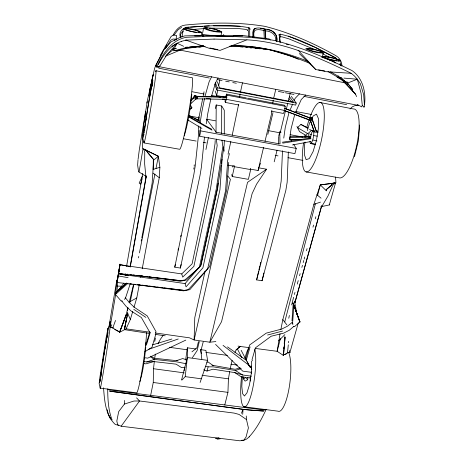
<?xml version="1.0" encoding="UTF-8"?>
<svg xmlns="http://www.w3.org/2000/svg" width="464" height="464" viewBox="0 0 464 464"><rect width="100%" height="100%" fill="white"/><g stroke="black" fill="none" stroke-linecap="round" stroke-linejoin="round"><path stroke-width="0.7" d="M195.924 348.998L187.363 347.803L187.352 357.553L185.223 376.64L181.894 380.08M221.653 133.673L221.693 106.001L216.218 104.974L215.464 108.564M279.931 41.853L279.618 37.625L280.192 36.917L280.204 34.15C299.75 38.466 317.788 48.697 335.565 57.71L337.328 59.804M216.009 132.646L216.218 104.974M293.95 306.965L293.956 305.561M153.352 164.981L152.134 183.39L141.769 238.049M150.649 395.357L153.265 382.493L153.509 368.729L154.379 361.062M309.981 141.421L310.271 143.33L311.414 143.028L312.788 139.983L313.734 135.604L313.809 131.991L312.974 130.848L311.64 132.675L310.155 138.69M107.834 333.738L107.868 332.363M289.542 350.511L289.484 352.675L287.518 352.623L286.555 353.707L283.179 354.972L283.423 355.43L285.076 337.229L283.475 355.436L283.179 354.972L286.584 353.713L287.518 352.623L288.301 344.856M194.19 166.228L194.236 164.801M119.886 264.741L119.608 267.131M117.027 291.862L117.641 281.254M224.785 404.921L227.94 392.358L228.433 378.827L229.732 371.351M118.674 272.768L118.691 272.298M246.262 415.993L246.477 419.572L248.402 427.895L246.065 436.995L243.751 440.243L239.929 440.8L121.162 426.219L117.63 424.74L116.824 421.016L118.691 411.614L124.427 404.051L124.567 400.438M288.353 151.908L287.175 182.213L285.859 190.275L262.061 280.749L256.627 279.902L258.576 271.44M221.949 140.082L222.859 146.531L216.247 189.057L199.271 267.658L184.875 279.943L180.774 280.72L118.564 273.435L118.958 270.338M118.361 274.288L118.384 273.806L185.084 283.597L201.028 265.263L217.802 187.526L218.109 183.193M127.832 308.026L126.492 313.565L119.584 332.323L126.434 314.273L119.613 332.328L126.098 328.831L150.342 332.27M282.489 150.783L281.172 181.105L279.902 189.231L256.627 279.902M117.172 281.828L117.201 281.317M229.431 153.514L227.725 160.144L225.574 190.663L207.646 268.795L188.222 289.64L184.15 290.406L117.061 282.483L117.467 279.345M215.197 140.435L215.041 143.608L208.522 185.925L192.108 263.819L181.737 273.928L120.594 264.845M242.336 376.675L241.819 386.558L242.579 393.663L244.458 396.03L246.981 392.834L249.47 384.784L251.198 374.094L251.674 363.846L251.32 361.073M107.712 333.807L108.037 328.303L110.27 324.609M107.683 388.878C107.793 399.307 108.28 410.101 112.085 419.937M142.228 268.766L159.262 177.671L159.877 167.313L158.392 156.275L142.999 148.782L142.506 148.19C142.152 135.987 143.881 123.842 145.522 111.783L145.777 118.291M145.783 347.101C144.53 358.689 143.399 370.51 139.844 381.646M145.951 344.346L146.073 342.281M287.338 352.501L289.484 352.675L289.89 352.338M100.317 381.037L100.444 379.065M242.707 414.329L243.032 409.329L109.608 391.14L226.908 407.253L249.058 410.106L263.709 411.058L243.032 409.329L241.437 413.32M222.099 159.14L219.953 189.695L202.913 267.844L186.058 286.839L185.084 283.597M228.717 162.394L226.844 189.086L209.67 266.603L189.805 289.669L183.5 290.853L137.083 284.647M291.995 320.815L293.219 303.299L299.959 321.958L294.756 326.453L293.822 326.314M359.6 125.019L358.457 140.389L354.455 156.745M251.459 373.334L251.569 371.925M247.851 377.655L247.677 379.778L245.102 381.135L243.496 378.955L243.67 376.832M363.776 107.288L364.211 106.911C366.421 93.885 363.532 78.694 352.176 70.679C327.033 58.273 301.2 46.916 273.853 40.351C244.957 35.496 215.563 35.885 186.389 37.311C171.117 40.003 162.522 54.131 156.652 67.06L156.188 65.209L155.568 65.865L163.229 50.646L171.083 41.859L180.722 37.074L184.776 35.89L202.606 35.438M125.263 298.282L125.315 297.749L129.7 302.98L134.618 307.499L147.216 315.868L155.997 331.632L155.597 333.001M283.243 354.264L283.44 352.13M283.765 348.58L283.893 347.159M284.217 343.609L284.409 341.481M284.67 338.639L284.861 336.51M117.508 279.218L116.818 280.227L115.664 293.364L116.684 291.908L126.388 283.208L116.684 291.908M174.348 40.536L176.111 39.237L176.506 35.345L173.437 35.125L171.193 36.337L160.167 55.744M288.515 342.739L288.66 341.33M204.467 137.187L201.399 167.057L200.048 175.305L180.392 268.059L174.777 267.183L175.328 264.341M198.998 130.448L195.216 166.019L193.888 174.232L174.777 267.183M191.812 94.517C190.408 108.466 188.181 122.397 184.283 135.882M107.381 334.022L108.037 328.303L105.96 338.505L99.928 377.093L99.139 383.612L100.218 388.124L136.416 392.817A31.964 2.152 -81.5 0 0 142.187 369.472A31.964 2.152 -81.5 0 0 146.473 332.566M130.111 266.91L145.969 177.26L144.658 164.012L144.745 152.064L143.66 149.025L145.905 149.965L153.422 159.303L153.248 169.72L153.294 160.405L158.392 156.275L143.823 149.118M154.698 358.278L155.365 354.067M116.441 292.477L116.296 293.718L128.006 283.22M271.411 111.18L283.458 113.465L284.687 110.444L285.198 106.302L284.478 105.229L247.718 98.188M271.881 110.362L271.318 114.678L265.037 141.195M272.809 103.176L273.186 100.299M117.786 277.275L117.247 281.375L118.448 273.673L128.319 275.715M129.172 266.533L119.985 264.602L118.784 272.333L119.318 268.279M138.092 159.152L139.449 148.77L147.262 101.697M142.802 136.219L144.118 126.365M118.1 276.242L118.494 273.145L118.158 274.943M238.641 104.261L232.22 135.169M239.586 97.376L240.056 93.937M238.821 104.997L225.359 102.44L226.322 99.325L226.902 95.149L226.507 94.128L246.303 97.921M283.771 138.092L285.221 127.67L289.043 112.387L290.365 112.636M289.623 139.206L291.079 128.766L294.814 114.208M184.121 370.719L184.626 367.14M185.641 359.977L187.363 347.803M146.166 175.844L145.969 177.26L145.603 175.862M225.272 99.331L224.982 101.384L225.359 102.44M101.094 373.526L101.506 370.666M108.883 327.166L116.818 280.227M117.357 280.001L117.873 276.66M117.688 278.939L118.21 275.575M118.848 271.005L119.37 267.653M119.196 269.833L119.996 264.074L119.654 265.913M200.175 122.67L201.782 112.068L204.549 98.432M206.236 123.755L207.843 113.199L210.836 98.919M221.044 165.306L217.593 187.497L200.605 265.866L186.487 280.041L180.142 281.236L136.48 275.367M221.27 163.873L224.164 145.267L224.315 140.633M103.994 354.264L104.226 352.843M104.91 348.574L105.142 347.153M105.369 345.732L105.601 344.311M145.725 120.576L145.951 119.173M126.562 266.371L142.732 173.42M305.068 142.054L304.523 145.429L304.419 154.802L306.136 159.674L309.291 158.595L313.09 151.589L316.465 140.424L318.437 128.25L318.432 118.593L316.489 114.144L313.217 115.936L311.994 118.361M305.834 137.332L306.379 133.957M280.036 333.755L277.13 351.3L283.423 355.43M117.763 277.321L118.448 273.673M119.254 268.314L119.985 264.602M117.288 281.352L117.798 278.278M118.796 272.269L119.312 269.161M125.251 275.251L125.489 273.83M115.959 292.743L110.101 327.161L113.315 327.81M146.282 176.471L139.043 172.057L142.999 148.782M230.202 368.636L232.122 360.36M146.183 177.08L130.256 266.916M181.946 37.132L183.437 28.635L184.022 28.287C190.031 28.536 196.423 29.464 201.747 32.347L201.19 35.154M149.907 95.236L150.162 93.815M151.711 85.312L151.972 83.891M149.06 95.671L153.062 74.849M105.827 342.89L106.082 341.487M101.053 374.587L99.528 382.835L100.392 379.558M202.229 35.241L203.545 28.171L204.038 27.823C209.624 27.678 215.482 28.768 220.487 31.25L220.127 31.564C214.902 31.361 209.392 30.467 204.734 28.037L205.158 27.741M133.957 307.371L136.77 297.946L139.299 284.426M140.627 277.31L140.894 275.883M126.684 317.562L124.398 329.626L149.454 333.459M141.23 240.891L141.497 239.47M156.438 66.149L155.26 66.636L154.57 68.597L146.786 103.107M178.077 250.119L178.356 248.698M180.693 236.611L180.966 235.19M193.755 169.07L194.033 167.649M127.6 313.287L124.398 329.626L127.78 313.426M138.469 257.868L138.748 256.447M139.444 252.897L154.906 174.035M156.02 168.351L158.392 156.275M280.865 329.515L282.814 319.615L313.861 204.346L320.305 184.869L335.536 182.99L335.936 182.572L335.542 177.097M118.564 273.435L118.906 271.597M117.061 282.483L117.398 280.685M197.913 120.53L198.662 116.766L199.497 122.426M198.743 118.616L202.652 98.803M203.07 96.68L204.044 91.727M180.392 268.059L181.099 264.509M293.608 144.292L296.235 148.416L294.913 153.613L199.671 136.259L200.744 130.918L200.117 126.672M152.238 79.251L153.19 74.617M154.721 341.516L155.44 338.041M291.288 96.408L296.223 103.031L295.707 105.102L216.781 89.952L217.216 87.829L215.4 82.546M225.191 97.144L216.647 95.514L217.778 90.01M218.625 85.881L219.901 79.692M137.999 159.848L137.646 165.033L138.516 171.448L139.043 172.057M221.032 35.38L221.757 31.877L215.54 29.545M205.929 149.53L208.382 137.622M130.135 302.151L133.812 284.542M151.125 84.291L152.296 78.7M288.776 318.263L289.379 315.462M291.641 304.935L293.625 297.273M240.509 91.855L242.475 82.841M228.062 154.199L230.834 141.514M205.071 271.22L194.764 317.753L194.12 339.979L209.827 342.206L215.853 341.568M232.708 167.069L233.015 165.683M250.212 168.345L250.67 169.598L248.402 179.353L232.232 176.517L234.419 166.715L234.042 165.474M127.31 310.323L127.931 307.586M258.895 270.031L259.869 265.797M260.194 264.387L260.681 262.27M262.061 280.749L263.883 273.006M273.511 98.925L275.778 89.314M250.357 169.14L258.088 170.508L263.546 147.477M199.3 341.498L197.13 350.604L192.398 357.68M267.792 134.485L272.989 112.624M110.241 321.651L109.904 323.06L110.246 321.651L110.101 327.161C113.732 327.636 116.116 330.791 119.579 331.888L119.613 332.328M280.198 132.745L285.389 111.099M129.178 302.487L133.539 284.49M278.707 136.126L279.728 131.927L281.08 132.165M287.79 103.234L286.421 108.831L284.995 108.559M288.301 101.14L290.18 93.45M274.207 161.803L277.066 150.139M198.47 341.568L196.893 347.884L191.934 351.84M181.598 379.877L187.352 357.553L207.611 360.348L200.117 382.435M280.395 338.714L277.13 351.3L255.113 348.412M284.745 321.929L315.404 203.748M317.585 195.356L320.305 184.869L334.788 183.042L333.384 183.239M203.203 341.91L200.871 350.836L201.805 359.124M149.478 90.405L152.383 79.483M142.164 178.756L140.691 184.15L139.159 183.071L142.326 176.349M322.277 57.182L323.344 52.577C318.478 49.955 312.782 48.662 307.278 48.563L307.267 48.935C311.97 51.081 317.26 52.409 322.434 52.409L322.381 52.02M294.391 294.501L294.971 292.419M297.267 284.084L298.224 280.616M299.57 275.755L300.144 273.673M301.867 267.421L302.447 265.338M303.212 262.56L303.787 260.478M304.169 259.092L304.744 257.01M306.472 250.763L307.046 248.675M312.985 227.157L313.565 225.075M315.288 218.822L315.862 216.74M321.227 207.228L294.878 302.766L294.756 301.356M294.866 302.917L321.836 205.366M144.095 133.945L142.813 138.533L144.055 142.924L179.58 149.275A36.354 2.668 -80.1 0 0 188.674 112.711A36.354 2.668 -80.1 0 0 191.823 77.72L155.927 70.754M203.679 369.808L206.979 371.049L208.168 366.827L213.481 366.867L235.347 370.492L242.637 374.987L251.233 376.159L249.586 377.916L246.744 377.528M287.999 352.414L289.872 352.646L298.323 322.747M320.781 206.753L329.289 204.96L335.536 182.99M250.073 346.933L246.216 360.389L250.287 367.262L249.017 365.626M155.974 333.587L151.995 347.298L144.791 351.816M307.365 130.604L309.534 123.221L310.764 120.791M211.323 96.866L215.464 82.975L218.103 78.027M126.098 328.831L130.343 319.493L132.75 311.414M225.562 97.283L226.507 94.128M314.273 131.683L310.741 121.423L312.313 117.723L309.558 117.653L284.357 108.216M149.768 332.183L146.543 342.786L145.632 343.882M258.088 170.508L258.958 167.817M259.388 166.472L260.472 163.108M130.187 283.904L125.518 297.992L124.485 299.477M190.478 103.942L195.251 99.563L195.918 97.73L197.594 96.744L227.006 97.214M115.53 320.444L112.81 327.868L110.652 327.271L111.795 324.69M248.565 36.146L248.542 31.256L247.834 30.276L248.907 27.712C228.358 23.705 206.84 26.17 186.052 27.33C181.934 28.843 178.541 32.782 180.38 37.375M246.865 39.823C283.951 41.893 318.333 57.246 351.236 73.312L354.438 75.997L357.332 79.216L361.085 93.293L362.285 105.438L361.665 106.877L357.21 104.4M289.878 110.473L292.645 104.104M294.031 100.926L295.139 98.374L299.512 93.786M295.562 112.247L301.258 99.557L305.782 94.958M234.935 352.449L236.118 349.943L240.195 346.457L248.721 347.577M211.619 76.722L209.131 81.745L204.966 96.39L207.014 96.779M173.066 35.247C175.508 30.276 179.545 25.561 185.409 25.044C211.833 22.463 238.577 22.034 264.845 26.338C289.849 32.584 313.507 43.123 335.942 55.697C339.578 57.843 341.898 61.729 341.968 65.963M159.088 59.444L163.131 51.585M158.079 343.696L160.393 339.283L163.061 335.536L165.196 335.791M156.652 67.06L158.955 67.506L166.657 55.025L174.197 48.749L177.184 43.239L183.634 46.296M155.568 65.865L158.769 60.024M226.368 97.017L197.043 96.28L194.509 95.329L193.152 97.771L191.046 99.725M191.046 100.647L193.691 98.246L195.054 95.793L194.509 95.329M158.276 64.606C163.374 54.793 170.578 44.944 181.511 41.371M321.279 207.431L327.955 196.046L332.787 185.362L334.88 182.996L332.984 183.152L330.809 185.791L326.18 189.724L326.331 190.814L320.305 184.869M165.445 48.662L170.752 40.235L173.02 39.017L176.111 39.237M121.295 274.595L122.09 273.424M120.698 274.607L121.51 273.435M264.289 38.448L263.894 30.578L264.932 29.104C271.956 29.255 278.087 33.611 276.608 41.377M266.568 169.221L256.557 184.191L252.091 193.691L221.56 321.674L209.827 342.206L247.527 182.34L266.568 169.221L258.732 167.823M121.162 426.219L139.548 400.977L234.163 413.088L239.146 414.468L246.477 419.572M280.204 34.15L279.531 35.061L280.146 42.804M174.209 34.852L178.077 29.754L181.592 27.364M117.862 290.974L123.934 283.121M332.914 183.17L330.739 185.942L326.186 189.706L326.331 190.814M249.11 436.891C256.488 428.951 261.621 419.178 266.156 409.428L264.521 410.089L109.214 389.98L108.193 389.244M166.657 55.025L177.184 43.239L171.953 46.371M165.085 47.003L166.988 44.886M278.69 35.078L279.519 34.185M145.47 345.842L146.479 344.827L150.121 332.874L141.34 317.486L131.016 310.909L126.098 306.385L121.707 300.95M278.644 340.831L284.867 334.619M329.289 204.96L329.73 204.543M350.018 108.999L352.205 106.906L355.186 105.473L358.44 105.415L158.572 66.561M307.603 127.733L300.916 124.445L297.482 127.583L307.864 133.69L311.396 130.448L313.217 131.132M118.395 290.487L125.889 283.707M126.602 283.086L115.838 292.767L115.623 294.628L121.011 300.875L122.357 301.072M221.757 31.877L221.345 32.242C215.302 32.016 208.922 30.989 203.545 28.171M293.915 326.302L289.281 330.252L283.69 333.129L271.133 336.243L255.461 347.809L252.056 359.536L252.341 360.83M249.516 436.636L246.738 438.996L243.907 440.255L241.756 440.226M236.118 349.943L240.219 346.457L238.061 346.109M292.239 322.416L287.471 326.18L281.816 329.034L266.249 333.129L249.655 344.949L245.821 358.376L246.709 360.354M189.643 109.487L191.922 107.787L190.315 104.725M201.747 32.347L199.404 32.747L192.966 31.894M183.205 31.488C181.018 32.503 179.951 35.119 180.484 37.41M250.229 367.256L251.5 366.502M243.496 378.955L245.862 377.516L247.677 379.778M189.498 109.226L191.922 107.787M129.172 302.11L136.77 297.946M172.295 49.625L174.145 48.737L176.14 48.43L174.145 48.737L173.704 49.375L173.646 49.921L175.862 50.356L186.424 47.49L203.452 45.687M172.335 49.631L174.197 48.749M185.791 340.118L147.749 358.144L144.182 357.657M165.219 56.306L180.102 50.112L186.023 48.337L205.123 46.307M336.98 77.047L347.379 83.126L357.332 79.216L360.412 83.856L363.701 94.813L364.391 104.754M195.251 99.563L197.206 98.815L225.881 99.36M255.919 28.217L254.301 28.791L253.315 30.154L252.758 32.463L252.886 37.224M148.167 349.491L178.228 338.981M313.861 204.346L320.479 202.124M150.777 356.172L154.28 358.243L176.488 360.644L182.764 358.539L186.134 359.768M143.898 361.566L146.699 361.943L154.268 359.414L176.546 361.816L186.11 363.753M235.347 370.492L241.257 368.567M124.427 404.051L133.997 401.018L139.548 400.977L136.567 397.874M240.178 367.732L235.132 369.309L211.973 365.226M154.013 169.145L159.877 167.313M206.979 371.049L212.959 369.182L234.767 372.604L242.637 374.987M152.552 344.862L171.906 339.01M185.09 367.262L181.499 367.587L176.065 364.153L153.816 361.578L145.905 363.857L143.823 363.579M181.459 41.36L185.884 40.13L187.317 40.322M267.6 335.008L282.576 331.07M193.691 98.246L195.918 97.73L197.206 98.815L197.594 96.744L195.054 95.793L195.918 97.73M157.087 66.659L159.889 66.062M316.489 131.625L312.736 120.802L311.286 119.613L309.215 120.043L284.014 110.438M292.465 144.948L310.903 141.52M282.767 143.132L310.967 138.684M282.274 142.239L310.497 138.005M218.921 437.796L217.726 437.975L217.813 438.758L219.611 438.492M220.064 438.77L217.575 439.135L215.412 438.202M338.331 61.033L339.375 60.906L339.259 60.488C334.596 58.377 329.359 56.973 324.226 57.043L325.49 58.093M173.287 50.738L180.102 50.112L345.03 82.847L355.511 94.117L356.578 96.593M176.488 360.644L177.857 360.516M323.408 53.029C317.428 53.041 311.303 51.504 305.869 49.016L305.886 48.581L307.226 48.488L315.595 49.938M263.181 49.109L265.46 48.911M193.25 29.447L204.021 28.577M206.782 362.14L208.185 362.036L213.318 365.69M280.192 36.917L281.874 36.795L288.875 38.854L314.731 49.526M185.496 47.258L187.607 47.108M189.718 46.957L203.789 45.971M185.101 48.082L190.89 47.676M192.334 47.572L195.947 47.316M198.841 47.113L201.011 46.963M185.472 27.486L189.08 27.243M190.518 27.144L202.774 26.309M204.218 26.21L209.264 25.868M146.699 361.943L153.816 361.578M185.826 40.119L214.084 39.098M208.313 35.293L243.49 35.624L269.23 38.906L270.268 40.043M194.648 35.966L200.344 35.821M198.499 32.695L200.529 32.352C195.93 29.853 190.397 29.046 185.194 28.838L184.695 29.139L185.397 29.696L192.345 31.749M290 137.019L310.868 136.921M290.093 137.025L310.805 136.921M287.523 352.623L289.426 352.617M226.879 36.552L228.282 36.552L202.339 34.846L203.099 36.714M290.145 139.31L298.735 139.409M289.519 139.328L301.588 139.467M213.568 25.862L240.091 26.199M230.724 45.837L240.665 45.959A160.799 150.458 -14.8 0 1 290.452 56.005L298.393 59.253M209.763 28.113L238.653 28.553L246.03 29.441L247.834 30.276M233.27 35.832L242.597 35.96M116.998 286.102L121.069 286.184M214.026 39.086L246.923 39.834L220.081 50.379L208.759 48.146L185.884 40.13M205.946 98.606L210.233 98.728M222.384 99.07L225.962 99.168M231.913 45.507C258.204 45.791 284.322 51.405 308.508 61.695M229.251 46.284L242.747 46.707L268.946 49.526L293.654 56.973L310.462 63.533M233.09 36.72L203.174 34.968L203.829 36.656M351.236 73.312L326.534 71.7L315.706 69.507L299.303 53.557M312.974 130.848L314.412 130.935M315.851 131.028L318.008 131.167M341.811 77.929L338.285 77.639L338.25 75.852M343.928 78.109L357.332 79.216M313.809 131.991L318.066 132.35M223.41 34.481L223.758 34.516M240.126 46.783L242.979 47.084M245.827 47.386L247.254 47.537M250.102 47.838L251.529 47.989M255.096 48.366L256.517 48.517M253.704 37.375L253.506 31.964L254.023 29.824L254.945 28.559C258.146 27.289 261.737 28.229 264.932 29.104L265.391 30.885C270.814 30.995 276.672 34.609 275.686 40.745M205.836 27.817L207.942 28.055M324.817 70.969L318.588 69.855M217.738 49.596L209.914 47.983M137.883 275.367L139.31 275.546M141.456 275.813L142.889 275.993M145.748 276.353L147.175 276.527M149.321 276.793L151.467 277.066M152.894 277.24L155.04 277.507M156.467 277.687L162.905 278.493M164.331 278.667L180.774 280.72M138.487 284.67L139.913 284.85M142.054 285.116L143.48 285.296M145.621 285.563L147.047 285.743M149.188 286.015L151.328 286.282M153.468 286.549L154.901 286.729M157.041 287.001L159.181 287.268M160.608 287.448L162.748 287.715M164.175 287.895L184.15 290.406M243.815 406.737L278.023 411.174A31.088 7.847 -83.4 0 0 288.979 388.791A31.088 7.847 -83.4 0 0 288.602 352.379M265.976 29.499L262.282 28.652M153.265 382.493L227.94 392.358M130.036 274.502L131.469 274.694M132.895 274.885L135.047 275.175M129.943 283.695L132.083 283.98M133.51 284.171L135.65 284.461M185.223 376.64L201.231 378.786M245.323 377.336L241.054 376.756L234.767 372.604M153.509 368.729L184.196 372.865M202.031 375.266L228.433 378.827M230.973 364.228L237.429 365.11M251.645 372.348L242.753 371.136L215.569 344.398M169.29 347.292L187.23 349.792M205.888 352.396L227.424 355.401M200.918 349.694L205.906 350.395L207.611 360.348M155.33 332.978L189.556 337.833L194.12 339.979L230.393 179.33L227.731 175.937M313.734 135.604L317.295 136.143M155.185 334.329L163.061 335.536M205.366 366.398L208.168 366.827M260.385 28.35L261.65 28.548M337.044 60.906L327.085 58.626M118.146 275.941L128.07 277.652M196.51 32.434C192.119 31.494 187.265 31.123 183.437 28.635M227.865 165.149L234.187 166.269M234.419 166.715L250.67 169.598M209.328 28.258L210.685 28.501M306.118 171.912L339.428 177.869A35.2 10.075 -77.9 0 0 356.978 144.095A35.2 10.075 -77.9 0 0 353.295 108.959L319.661 102.434M183.338 138.736L196.15 141.056M203.273 142.349L206.12 142.866M275.181 155.37L278.029 155.881M287.993 157.69L302.946 160.393M200.744 130.918L296.235 148.416M189.196 115.936L199.143 117.786M206.961 119.236L215.482 120.82M268.766 130.72L280.134 132.832M290.081 134.682L302.864 137.054M192.084 91.727L204.172 94.03M211.282 95.387L220.522 97.15M295.881 111.517L311.518 114.498M226.322 99.325L284.687 110.444M217.216 87.829L296.223 103.031M226.902 95.149L285.198 106.302M158.752 68.208L209.276 78.01M217.106 79.53L222.088 80.498M225.643 81.188L229.204 81.879M232.76 82.569L236.321 83.259M278.307 91.408L284.003 92.516M285.424 92.788L293.961 94.447M303.926 96.379L346.625 104.667M346.794 81.409L348.191 84.523L342.183 78.526L330.588 71.816M212.048 28.745L214.838 29.383M312.788 139.983L316.976 140.963M267.171 29.655C273.348 30.027 278.058 35.136 276.892 41.447M260.084 48.894L256.737 48.03L255.02 47.032M118.703 425.349L115.263 424.444C105.403 415.35 104.493 400.316 103.542 387.811M316.286 50.095L318.843 50.808M286.271 44.196L288.324 44.776M263.894 30.578C261.099 29.771 257.932 29.133 255.148 30.253L254.266 31.477L253.779 33.501L253.93 37.688M311.414 143.028L315.468 144.24M310.271 143.33L315.033 144.814M321.633 57.171L323.692 57.867M324.377 58.099L333.68 61.428L335.368 62.768M319.481 50.988L321.343 51.643M284.652 110.6L309.082 119.654M329.539 59.885L333.088 61.26L335.17 62.895M284.438 108.315L309.691 118.036L312.458 118.1L312.736 120.802M288.202 36.088L314.447 47.044M216.247 438.08L217.813 438.758M188.309 115.42L192.85 117.624M194.143 118.256L198.685 120.46M188.813 115.408L199.01 120.391M114.799 329.411L119.602 331.893M315.102 47.316L335.75 58.017M322.799 53.836L329.005 57.153M296.809 126.689L298.074 127.397M309.442 133.777L311.338 134.838M188.401 116.174L211.752 129.27M311.947 130.187L313.809 131.237M188.332 116.725L211.996 130.14M300.916 124.445L307.696 128.331M309.546 129.392L311.396 130.448M327.978 71.514L341.371 79.257L345.03 82.847M305.648 135.244L299.529 131.602L297.482 127.583M306.872 135.975L308.711 137.066M187.723 119.869L201.927 128.429M347.35 83.126L342.652 80.081L347.298 83.114L348.191 84.523M133.8 309.36L145.928 317.405M150.406 356.723L154.268 359.414M227.517 346.892L246.332 360.354M153.114 173.13L159.262 177.671M362.285 105.438L364.211 106.911M223.051 345.373L251.21 367.018M316.883 194.729L321.042 198.18M310.741 121.423L309.215 120.043L309.691 118.036L311.286 119.613M341.371 79.257L355.511 94.117M298.155 50.245L315.706 69.507M153.404 159.303L148.399 153.688L145.887 149.965M352.599 89.395L347.791 83.648L352.599 89.395L352.802 91.541M249.313 27.973L250.305 29.249M282.814 319.615L286.851 324.852M206.55 119.289L216.178 132.228L280.024 143.944L279.728 131.927M289.385 96.541L293.428 102.045L219.524 87.818L217.355 81.757M288.898 98.554L291.305 101.889M289.484 137.814L291.734 141.346M221.693 106.001L224.274 110.217L224.303 134.113M248.907 27.712L249.644 28.919L249.777 36.61M338.523 59.224L339.207 60.361M241.158 350.308L245.729 359.13M237.713 349.56L241.889 357.802M109.052 415.848L110.652 419.004L108.158 413.83L107.242 409.689M307.864 133.69L309.639 137.205M247.3 361.676L249.075 365.632M127.281 312.342L130.343 319.493M293.022 302.864L299.112 319.963M127.153 274.079L127.635 275.43M127.037 274.253L127.513 275.581M299.286 320.032L299.959 321.958M293.219 303.299L293.874 305.179L292.622 322.706L292.871 324.324L292.146 322.434M293.805 305.167L293.149 303.288L299.883 321.946L293.521 304.303L293.544 305.695M316.309 131.376L312.591 120.408L312.313 117.723M310.602 121.029L313.971 131.022M214.751 83.938L216.781 89.952M215.18 91.008L216.647 95.514M339.926 63.754L340.495 65.61M293.028 302.87L294.257 306.93M181.737 273.928L182.694 277.124L193.888 266.388L210.598 188.082L217.181 145.499L216.276 139.049M231.681 174.586L232.232 176.517M251.001 365.992L251.766 369.733M340.582 62.646L341.208 65.929M294.507 301.026L296.914 314.267M200.628 349.392L201.359 353.643M198.238 125.918L199.671 136.259M144.588 118.732L145.041 122.229M223.747 146.902L224.158 151.177M265.391 30.885L265.808 38.761M264.932 29.104L265.431 39.057M250.206 377.76L250.328 381.101M278.533 136.828L278.661 144.06M289.872 352.338L289.872 352.646M110.223 326.192A32.196 0.644 -81.1 0 1 104.464 365.481A32.196 0.644 -81.1 0 1 100.259 387.15M109.933 325.658A32.196 0.644 -81.1 0 1 110.27 324.62M100.653 377.4A22.771 0.423 -81 0 1 103.872 355.146A22.771 0.423 -81 0 1 107.48 334.335M100.856 376.832A21.002 0.389 -81 0 1 104.539 351.196A21.002 0.389 -81 0 1 107.3 337.102M155.585 71.804A36.615 0.951 -80.6 0 1 150.939 107.219A36.615 0.951 -80.6 0 1 144.037 141.543M152.476 85.283A24.87 0.603 -80.6 0 1 152.331 86.443M144.582 130.39A24.87 0.603 -80.6 0 1 148.985 101.053A24.87 0.603 -80.6 0 1 152.737 82.644M144.339 132.82A26.506 0.644 -80.6 0 1 147.877 107.445A26.506 0.644 -80.6 0 1 152.917 80.568M254.806 349.438A31.297 6.502 -82.9 0 1 248.24 402.856A31.297 6.502 -82.9 0 1 241.599 376.403M244.928 358.185A31.297 6.502 -82.9 0 1 248.42 348.389M309.592 118.279A35.438 8.572 -78.4 0 1 324.266 114.26A35.438 8.572 -78.4 0 1 311.019 168.565A35.438 8.572 -78.4 0 1 303.555 143.04M304.581 137.042A35.438 8.572 -78.4 0 1 304.981 135.047M306.698 127.733A35.438 8.572 -78.4 0 1 308.891 120.327M340.628 60.981C334.654 61.167 328.553 59.549 323.17 56.979L323.112 56.515C329.046 56.44 335.089 58.058 340.483 60.494L340.628 60.981"/></g></svg>
